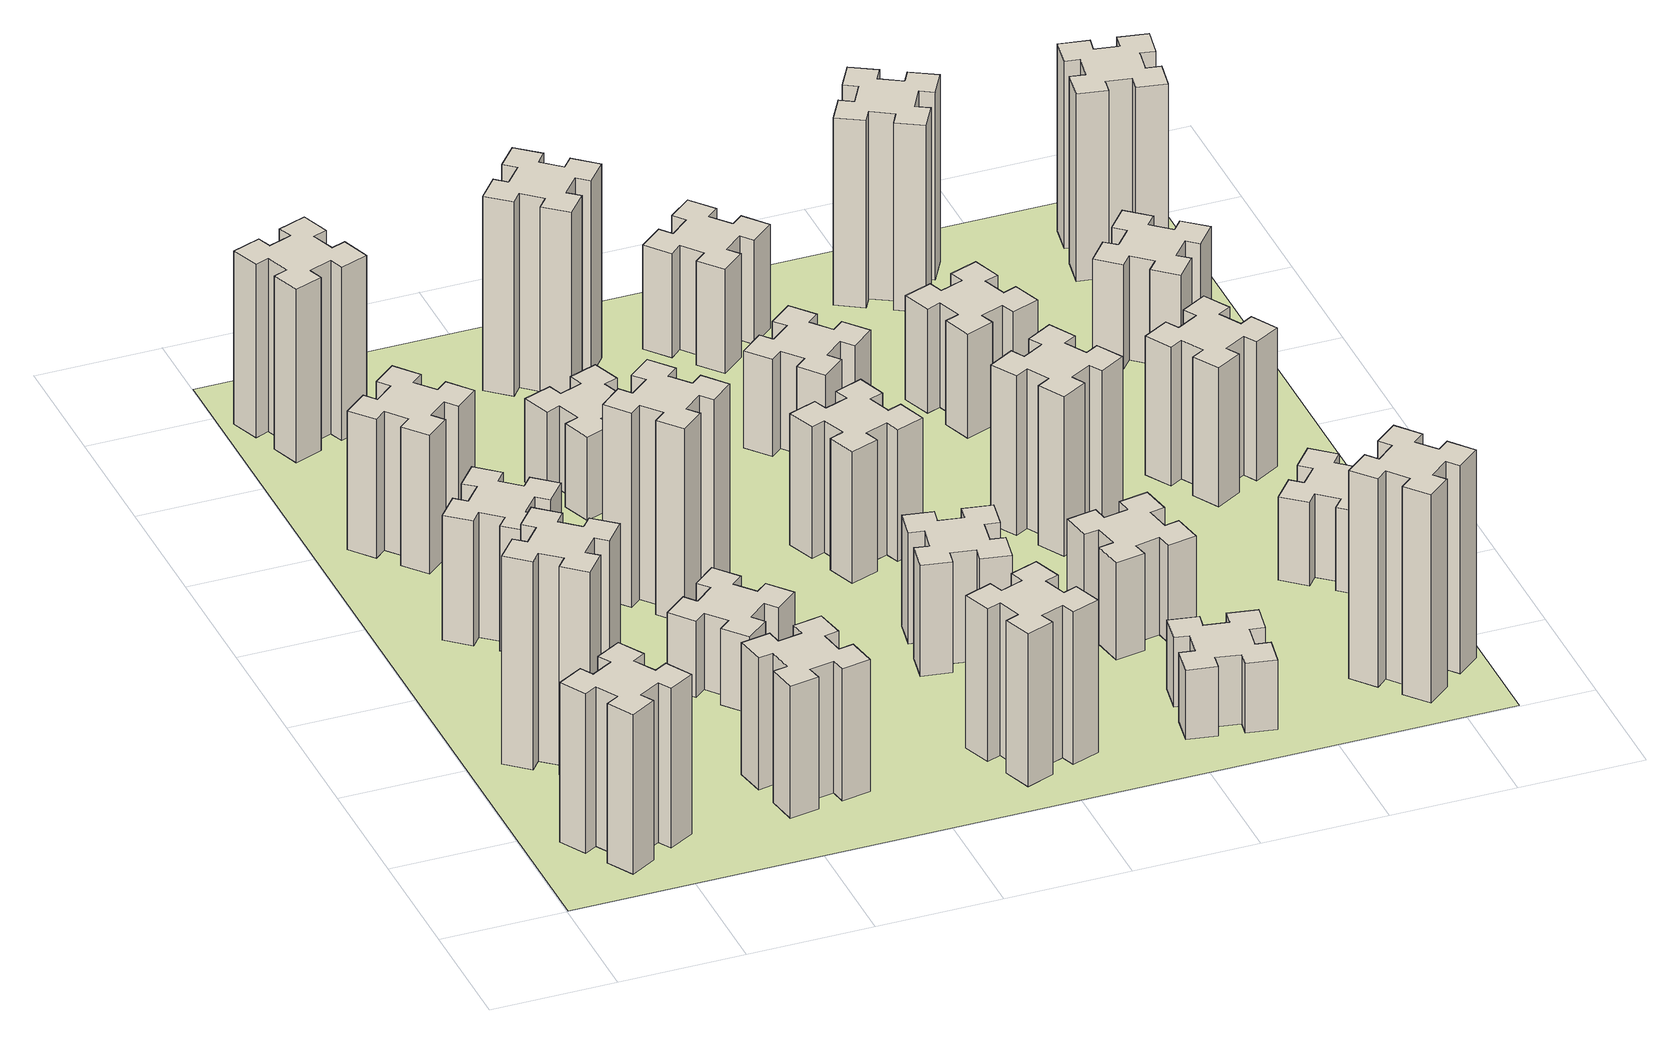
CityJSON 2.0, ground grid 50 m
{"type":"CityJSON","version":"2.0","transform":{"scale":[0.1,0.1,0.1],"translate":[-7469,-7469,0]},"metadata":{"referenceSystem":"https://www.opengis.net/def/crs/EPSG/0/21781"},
"CityObjects":{
"building1":{"type":"Building","attributes":{"class":"1000","function":"1000","usage":"1000","yearOfConstruction":2016,"roofType":"1000","measuredHeight":69,"storeysAboveGround":30,"storeysBelowGround":0},"geometry":[{"type":"Solid","lod":"1","boundaries":[[[[0,1,2,3,4,5,6,7,8,9,10,11,12,13,14,15,16,17,18,19]],[[17,16,20,21]],[[16,15,22,20]],[[15,14,23,22]],[[14,13,24,23]],[[13,12,25,24]],[[12,11,26,25]],[[11,10,27,26]],[[10,9,28,27]],[[9,8,29,28]],[[8,7,30,29]],[[7,6,31,30]],[[6,5,32,31]],[[5,4,33,32]],[[4,3,34,33]],[[3,2,35,34]],[[2,1,36,35]],[[1,0,37,36]],[[0,19,38,37]],[[19,18,39,38]],[[18,17,21,39]],[[24,25,26,27,28,29,30,31,32,33,34,35,36,37,38,39,21,20,22,23]]]]}]},
"building2":{"type":"Building","attributes":{"class":"1000","function":"1000","usage":"1000","yearOfConstruction":2016,"roofType":"1000","measuredHeight":90,"storeysAboveGround":30,"storeysBelowGround":0},"geometry":[{"type":"Solid","lod":"1","boundaries":[[[[40,41,42,43,44,45,46,47,48,49,50,51,52,53,54,55,56,57,58,59]],[[57,56,60,61]],[[56,55,62,60]],[[55,54,63,62]],[[54,53,64,63]],[[53,52,65,64]],[[52,51,66,65]],[[51,50,67,66]],[[50,49,68,67]],[[49,48,69,68]],[[48,47,70,69]],[[47,46,71,70]],[[46,45,72,71]],[[45,44,73,72]],[[44,43,74,73]],[[43,42,75,74]],[[42,41,76,75]],[[41,40,77,76]],[[40,59,78,77]],[[59,58,79,78]],[[58,57,61,79]],[[64,65,66,67,68,69,70,71,72,73,74,75,76,77,78,79,61,60,62,63]]]]}]},
"building3":{"type":"Building","attributes":{"class":"1000","function":"1000","usage":"1000","yearOfConstruction":2016,"roofType":"1000","measuredHeight":54,"storeysAboveGround":30,"storeysBelowGround":0},"geometry":[{"type":"Solid","lod":"1","boundaries":[[[[80,81,82,83,84,85,86,87,88,89,90,91,92,93,94,95,96,97,98,99]],[[97,96,100,101]],[[96,95,102,100]],[[95,94,103,102]],[[94,93,104,103]],[[93,92,105,104]],[[92,91,106,105]],[[91,90,107,106]],[[90,89,108,107]],[[89,88,109,108]],[[88,87,110,109]],[[87,86,111,110]],[[86,85,112,111]],[[85,84,113,112]],[[84,83,114,113]],[[83,82,115,114]],[[82,81,116,115]],[[81,80,117,116]],[[80,99,118,117]],[[99,98,119,118]],[[98,97,101,119]],[[104,105,106,107,108,109,110,111,112,113,114,115,116,117,118,119,101,100,102,103]]]]}]},
"building4":{"type":"Building","attributes":{"class":"1000","function":"1000","usage":"1000","yearOfConstruction":2016,"roofType":"1000","measuredHeight":60,"storeysAboveGround":30,"storeysBelowGround":0},"geometry":[{"type":"Solid","lod":"1","boundaries":[[[[120,121,122,123,124,125,126,127,128,129,130,131,132,133,134,135,136,137,138,139]],[[137,136,140,141]],[[136,135,142,140]],[[135,134,143,142]],[[134,133,144,143]],[[133,132,145,144]],[[132,131,146,145]],[[131,130,147,146]],[[130,129,148,147]],[[129,128,149,148]],[[128,127,150,149]],[[127,126,151,150]],[[126,125,152,151]],[[125,124,153,152]],[[124,123,154,153]],[[123,122,155,154]],[[122,121,156,155]],[[121,120,157,156]],[[120,139,158,157]],[[139,138,159,158]],[[138,137,141,159]],[[144,145,146,147,148,149,150,151,152,153,154,155,156,157,158,159,141,140,142,143]]]]}]},
"building5":{"type":"Building","attributes":{"class":"1000","function":"1000","usage":"1000","yearOfConstruction":2016,"roofType":"1000","measuredHeight":57,"storeysAboveGround":30,"storeysBelowGround":0},"geometry":[{"type":"Solid","lod":"1","boundaries":[[[[160,161,162,163,164,165,166,167,168,169,170,171,172,173,174,175,176,177,178,179]],[[177,176,180,181]],[[176,175,182,180]],[[175,174,183,182]],[[174,173,184,183]],[[173,172,185,184]],[[172,171,186,185]],[[171,170,187,186]],[[170,169,188,187]],[[169,168,189,188]],[[168,167,190,189]],[[167,166,191,190]],[[166,165,192,191]],[[165,164,193,192]],[[164,163,194,193]],[[163,162,195,194]],[[162,161,196,195]],[[161,160,197,196]],[[160,179,198,197]],[[179,178,199,198]],[[178,177,181,199]],[[184,185,186,187,188,189,190,191,192,193,194,195,196,197,198,199,181,180,182,183]]]]}]},
"building6":{"type":"Building","attributes":{"class":"1000","function":"1000","usage":"1000","yearOfConstruction":2016,"roofType":"1000","measuredHeight":75,"storeysAboveGround":30,"storeysBelowGround":0},"geometry":[{"type":"Solid","lod":"1","boundaries":[[[[200,201,202,203,204,205,206,207,208,209,210,211,212,213,214,215,216,217,218,219]],[[217,216,220,221]],[[216,215,222,220]],[[215,214,223,222]],[[214,213,224,223]],[[213,212,225,224]],[[212,211,226,225]],[[211,210,227,226]],[[210,209,228,227]],[[209,208,229,228]],[[208,207,230,229]],[[207,206,231,230]],[[206,205,232,231]],[[205,204,233,232]],[[204,203,234,233]],[[203,202,235,234]],[[202,201,236,235]],[[201,200,237,236]],[[200,219,238,237]],[[219,218,239,238]],[[218,217,221,239]],[[224,225,226,227,228,229,230,231,232,233,234,235,236,237,238,239,221,220,222,223]]]]}]},
"building7":{"type":"Building","attributes":{"class":"1000","function":"1000","usage":"1000","yearOfConstruction":2016,"roofType":"1000","measuredHeight":33,"storeysAboveGround":30,"storeysBelowGround":0},"geometry":[{"type":"Solid","lod":"1","boundaries":[[[[240,241,242,243,244,245,246,247,248,249,250,251,252,253,254,255,256,257,258,259]],[[257,256,260,261]],[[256,255,262,260]],[[255,254,263,262]],[[254,253,264,263]],[[253,252,265,264]],[[252,251,266,265]],[[251,250,267,266]],[[250,249,268,267]],[[249,248,269,268]],[[248,247,270,269]],[[247,246,271,270]],[[246,245,272,271]],[[245,244,273,272]],[[244,243,274,273]],[[243,242,275,274]],[[242,241,276,275]],[[241,240,277,276]],[[240,259,278,277]],[[259,258,279,278]],[[258,257,261,279]],[[264,265,266,267,268,269,270,271,272,273,274,275,276,277,278,279,261,260,262,263]]]]}]},
"building8":{"type":"Building","attributes":{"class":"1000","function":"1000","usage":"1000","yearOfConstruction":2016,"roofType":"1000","measuredHeight":84,"storeysAboveGround":30,"storeysBelowGround":0},"geometry":[{"type":"Solid","lod":"1","boundaries":[[[[280,281,282,283,284,285,286,287,288,289,290,291,292,293,294,295,296,297,298,299]],[[297,296,300,301]],[[296,295,302,300]],[[295,294,303,302]],[[294,293,304,303]],[[293,292,305,304]],[[292,291,306,305]],[[291,290,307,306]],[[290,289,308,307]],[[289,288,309,308]],[[288,287,310,309]],[[287,286,311,310]],[[286,285,312,311]],[[285,284,313,312]],[[284,283,314,313]],[[283,282,315,314]],[[282,281,316,315]],[[281,280,317,316]],[[280,299,318,317]],[[299,298,319,318]],[[298,297,301,319]],[[304,305,306,307,308,309,310,311,312,313,314,315,316,317,318,319,301,300,302,303]]]]}]},
"building9":{"type":"Building","attributes":{"class":"1000","function":"1000","usage":"1000","yearOfConstruction":2016,"roofType":"1000","measuredHeight":36,"storeysAboveGround":30,"storeysBelowGround":0},"geometry":[{"type":"Solid","lod":"1","boundaries":[[[[320,321,322,323,324,325,326,327,328,329,330,331,332,333,334,335,336,337,338,339]],[[337,336,340,341]],[[336,335,342,340]],[[335,334,343,342]],[[334,333,344,343]],[[333,332,345,344]],[[332,331,346,345]],[[331,330,347,346]],[[330,329,348,347]],[[329,328,349,348]],[[328,327,350,349]],[[327,326,351,350]],[[326,325,352,351]],[[325,324,353,352]],[[324,323,354,353]],[[323,322,355,354]],[[322,321,356,355]],[[321,320,357,356]],[[320,339,358,357]],[[339,338,359,358]],[[338,337,341,359]],[[344,345,346,347,348,349,350,351,352,353,354,355,356,357,358,359,341,340,342,343]]]]}]},
"building10":{"type":"Building","attributes":{"class":"1000","function":"1000","usage":"1000","yearOfConstruction":2016,"roofType":"1000","measuredHeight":66,"storeysAboveGround":30,"storeysBelowGround":0},"geometry":[{"type":"Solid","lod":"1","boundaries":[[[[360,361,362,363,364,365,366,367,368,369,370,371,372,373,374,375,376,377,378,379]],[[377,376,380,381]],[[376,375,382,380]],[[375,374,383,382]],[[374,373,384,383]],[[373,372,385,384]],[[372,371,386,385]],[[371,370,387,386]],[[370,369,388,387]],[[369,368,389,388]],[[368,367,390,389]],[[367,366,391,390]],[[366,365,392,391]],[[365,364,393,392]],[[364,363,394,393]],[[363,362,395,394]],[[362,361,396,395]],[[361,360,397,396]],[[360,379,398,397]],[[379,378,399,398]],[[378,377,381,399]],[[384,385,386,387,388,389,390,391,392,393,394,395,396,397,398,399,381,380,382,383]]]]}]},
"building11":{"type":"Building","attributes":{"class":"1000","function":"1000","usage":"1000","yearOfConstruction":2016,"roofType":"1000","measuredHeight":84,"storeysAboveGround":30,"storeysBelowGround":0},"geometry":[{"type":"Solid","lod":"1","boundaries":[[[[400,401,402,403,404,405,406,407,408,409,410,411,412,413,414,415,416,417,418,419]],[[417,416,420,421]],[[416,415,422,420]],[[415,414,423,422]],[[414,413,424,423]],[[413,412,425,424]],[[412,411,426,425]],[[411,410,427,426]],[[410,409,428,427]],[[409,408,429,428]],[[408,407,430,429]],[[407,406,431,430]],[[406,405,432,431]],[[405,404,433,432]],[[404,403,434,433]],[[403,402,435,434]],[[402,401,436,435]],[[401,400,437,436]],[[400,419,438,437]],[[419,418,439,438]],[[418,417,421,439]],[[424,425,426,427,428,429,430,431,432,433,434,435,436,437,438,439,421,420,422,423]]]]}]},
"building12":{"type":"Building","attributes":{"class":"1000","function":"1000","usage":"1000","yearOfConstruction":2016,"roofType":"1000","measuredHeight":48,"storeysAboveGround":30,"storeysBelowGround":0},"geometry":[{"type":"Solid","lod":"1","boundaries":[[[[440,441,442,443,444,445,446,447,448,449,450,451,452,453,454,455,456,457,458,459]],[[457,456,460,461]],[[456,455,462,460]],[[455,454,463,462]],[[454,453,464,463]],[[453,452,465,464]],[[452,451,466,465]],[[451,450,467,466]],[[450,449,468,467]],[[449,448,469,468]],[[448,447,470,469]],[[447,446,471,470]],[[446,445,472,471]],[[445,444,473,472]],[[444,443,474,473]],[[443,442,475,474]],[[442,441,476,475]],[[441,440,477,476]],[[440,459,478,477]],[[459,458,479,478]],[[458,457,461,479]],[[464,465,466,467,468,469,470,471,472,473,474,475,476,477,478,479,461,460,462,463]]]]}]},
"building13":{"type":"Building","attributes":{"class":"1000","function":"1000","usage":"1000","yearOfConstruction":2016,"roofType":"1000","measuredHeight":57,"storeysAboveGround":30,"storeysBelowGround":0},"geometry":[{"type":"Solid","lod":"1","boundaries":[[[[480,481,482,483,484,485,486,487,488,489,490,491,492,493,494,495,496,497,498,499]],[[497,496,500,501]],[[496,495,502,500]],[[495,494,503,502]],[[494,493,504,503]],[[493,492,505,504]],[[492,491,506,505]],[[491,490,507,506]],[[490,489,508,507]],[[489,488,509,508]],[[488,487,510,509]],[[487,486,511,510]],[[486,485,512,511]],[[485,484,513,512]],[[484,483,514,513]],[[483,482,515,514]],[[482,481,516,515]],[[481,480,517,516]],[[480,499,518,517]],[[499,498,519,518]],[[498,497,501,519]],[[504,505,506,507,508,509,510,511,512,513,514,515,516,517,518,519,501,500,502,503]]]]}]},
"building14":{"type":"Building","attributes":{"class":"1000","function":"1000","usage":"1000","yearOfConstruction":2016,"roofType":"1000","measuredHeight":42,"storeysAboveGround":30,"storeysBelowGround":0},"geometry":[{"type":"Solid","lod":"1","boundaries":[[[[520,521,522,523,524,525,526,527,528,529,530,531,532,533,534,535,536,537,538,539]],[[537,536,540,541]],[[536,535,542,540]],[[535,534,543,542]],[[534,533,544,543]],[[533,532,545,544]],[[532,531,546,545]],[[531,530,547,546]],[[530,529,548,547]],[[529,528,549,548]],[[528,527,550,549]],[[527,526,551,550]],[[526,525,552,551]],[[525,524,553,552]],[[524,523,554,553]],[[523,522,555,554]],[[522,521,556,555]],[[521,520,557,556]],[[520,539,558,557]],[[539,538,559,558]],[[538,537,541,559]],[[544,545,546,547,548,549,550,551,552,553,554,555,556,557,558,559,541,540,542,543]]]]}]},
"building15":{"type":"Building","attributes":{"class":"1000","function":"1000","usage":"1000","yearOfConstruction":2016,"roofType":"1000","measuredHeight":30,"storeysAboveGround":30,"storeysBelowGround":0},"geometry":[{"type":"Solid","lod":"1","boundaries":[[[[560,561,562,563,564,565,566,567,568,569,570,571,572,573,574,575,576,577,578,579]],[[577,576,580,581]],[[576,575,582,580]],[[575,574,583,582]],[[574,573,584,583]],[[573,572,585,584]],[[572,571,586,585]],[[571,570,587,586]],[[570,569,588,587]],[[569,568,589,588]],[[568,567,590,589]],[[567,566,591,590]],[[566,565,592,591]],[[565,564,593,592]],[[564,563,594,593]],[[563,562,595,594]],[[562,561,596,595]],[[561,560,597,596]],[[560,579,598,597]],[[579,578,599,598]],[[578,577,581,599]],[[584,585,586,587,588,589,590,591,592,593,594,595,596,597,598,599,581,580,582,583]]]]}]},
"building16":{"type":"Building","attributes":{"class":"1000","function":"1000","usage":"1000","yearOfConstruction":2016,"roofType":"1000","measuredHeight":45,"storeysAboveGround":30,"storeysBelowGround":0},"geometry":[{"type":"Solid","lod":"1","boundaries":[[[[600,601,602,603,604,605,606,607,608,609,610,611,612,613,614,615,616,617,618,619]],[[617,616,620,621]],[[616,615,622,620]],[[615,614,623,622]],[[614,613,624,623]],[[613,612,625,624]],[[612,611,626,625]],[[611,610,627,626]],[[610,609,628,627]],[[609,608,629,628]],[[608,607,630,629]],[[607,606,631,630]],[[606,605,632,631]],[[605,604,633,632]],[[604,603,634,633]],[[603,602,635,634]],[[602,601,636,635]],[[601,600,637,636]],[[600,619,638,637]],[[619,618,639,638]],[[618,617,621,639]],[[624,625,626,627,628,629,630,631,632,633,634,635,636,637,638,639,621,620,622,623]]]]}]},
"building17":{"type":"Building","attributes":{"class":"1000","function":"1000","usage":"1000","yearOfConstruction":2016,"roofType":"1000","measuredHeight":42,"storeysAboveGround":30,"storeysBelowGround":0},"geometry":[{"type":"Solid","lod":"1","boundaries":[[[[640,641,642,643,644,645,646,647,648,649,650,651,652,653,654,655,656,657,658,659]],[[657,656,660,661]],[[656,655,662,660]],[[655,654,663,662]],[[654,653,664,663]],[[653,652,665,664]],[[652,651,666,665]],[[651,650,667,666]],[[650,649,668,667]],[[649,648,669,668]],[[648,647,670,669]],[[647,646,671,670]],[[646,645,672,671]],[[645,644,673,672]],[[644,643,674,673]],[[643,642,675,674]],[[642,641,676,675]],[[641,640,677,676]],[[640,659,678,677]],[[659,658,679,678]],[[658,657,661,679]],[[664,665,666,667,668,669,670,671,672,673,674,675,676,677,678,679,661,660,662,663]]]]}]},
"building18":{"type":"Building","attributes":{"class":"1000","function":"1000","usage":"1000","yearOfConstruction":2016,"roofType":"1000","measuredHeight":69,"storeysAboveGround":30,"storeysBelowGround":0},"geometry":[{"type":"Solid","lod":"1","boundaries":[[[[680,681,682,683,684,685,686,687,688,689,690,691,692,693,694,695,696,697,698,699]],[[697,696,700,701]],[[696,695,702,700]],[[695,694,703,702]],[[694,693,704,703]],[[693,692,705,704]],[[692,691,706,705]],[[691,690,707,706]],[[690,689,708,707]],[[689,688,709,708]],[[688,687,710,709]],[[687,686,711,710]],[[686,685,712,711]],[[685,684,713,712]],[[684,683,714,713]],[[683,682,715,714]],[[682,681,716,715]],[[681,680,717,716]],[[680,699,718,717]],[[699,698,719,718]],[[698,697,701,719]],[[704,705,706,707,708,709,710,711,712,713,714,715,716,717,718,719,701,700,702,703]]]]}]},
"building19":{"type":"Building","attributes":{"class":"1000","function":"1000","usage":"1000","yearOfConstruction":2016,"roofType":"1000","measuredHeight":45,"storeysAboveGround":30,"storeysBelowGround":0},"geometry":[{"type":"Solid","lod":"1","boundaries":[[[[720,721,722,723,724,725,726,727,728,729,730,731,732,733,734,735,736,737,738,739]],[[737,736,740,741]],[[736,735,742,740]],[[735,734,743,742]],[[734,733,744,743]],[[733,732,745,744]],[[732,731,746,745]],[[731,730,747,746]],[[730,729,748,747]],[[729,728,749,748]],[[728,727,750,749]],[[727,726,751,750]],[[726,725,752,751]],[[725,724,753,752]],[[724,723,754,753]],[[723,722,755,754]],[[722,721,756,755]],[[721,720,757,756]],[[720,739,758,757]],[[739,738,759,758]],[[738,737,741,759]],[[744,745,746,747,748,749,750,751,752,753,754,755,756,757,758,759,741,740,742,743]]]]}]},
"building20":{"type":"Building","attributes":{"class":"1000","function":"1000","usage":"1000","yearOfConstruction":2016,"roofType":"1000","measuredHeight":90,"storeysAboveGround":30,"storeysBelowGround":0},"geometry":[{"type":"Solid","lod":"1","boundaries":[[[[760,761,762,763,764,765,766,767,768,769,770,771,772,773,774,775,776,777,778,779]],[[777,776,780,781]],[[776,775,782,780]],[[775,774,783,782]],[[774,773,784,783]],[[773,772,785,784]],[[772,771,786,785]],[[771,770,787,786]],[[770,769,788,787]],[[769,768,789,788]],[[768,767,790,789]],[[767,766,791,790]],[[766,765,792,791]],[[765,764,793,792]],[[764,763,794,793]],[[763,762,795,794]],[[762,761,796,795]],[[761,760,797,796]],[[760,779,798,797]],[[779,778,799,798]],[[778,777,781,799]],[[784,785,786,787,788,789,790,791,792,793,794,795,796,797,798,799,781,780,782,783]]]]}]},
"building21":{"type":"Building","attributes":{"class":"1000","function":"1000","usage":"1000","yearOfConstruction":2016,"roofType":"1000","measuredHeight":81,"storeysAboveGround":30,"storeysBelowGround":0},"geometry":[{"type":"Solid","lod":"1","boundaries":[[[[800,801,802,803,804,805,806,807,808,809,810,811,812,813,814,815,816,817,818,819]],[[817,816,820,821]],[[816,815,822,820]],[[815,814,823,822]],[[814,813,824,823]],[[813,812,825,824]],[[812,811,826,825]],[[811,810,827,826]],[[810,809,828,827]],[[809,808,829,828]],[[808,807,830,829]],[[807,806,831,830]],[[806,805,832,831]],[[805,804,833,832]],[[804,803,834,833]],[[803,802,835,834]],[[802,801,836,835]],[[801,800,837,836]],[[800,819,838,837]],[[819,818,839,838]],[[818,817,821,839]],[[824,825,826,827,828,829,830,831,832,833,834,835,836,837,838,839,821,820,822,823]]]]}]},
"building22":{"type":"Building","attributes":{"class":"1000","function":"1000","usage":"1000","yearOfConstruction":2016,"roofType":"1000","measuredHeight":36,"storeysAboveGround":30,"storeysBelowGround":0},"geometry":[{"type":"Solid","lod":"1","boundaries":[[[[840,841,842,843,844,845,846,847,848,849,850,851,852,853,854,855,856,857,858,859]],[[857,856,860,861]],[[856,855,862,860]],[[855,854,863,862]],[[854,853,864,863]],[[853,852,865,864]],[[852,851,866,865]],[[851,850,867,866]],[[850,849,868,867]],[[849,848,869,868]],[[848,847,870,869]],[[847,846,871,870]],[[846,845,872,871]],[[845,844,873,872]],[[844,843,874,873]],[[843,842,875,874]],[[842,841,876,875]],[[841,840,877,876]],[[840,859,878,877]],[[859,858,879,878]],[[858,857,861,879]],[[864,865,866,867,868,869,870,871,872,873,874,875,876,877,878,879,861,860,862,863]]]]}]},
"building23":{"type":"Building","attributes":{"class":"1000","function":"1000","usage":"1000","yearOfConstruction":2016,"roofType":"1000","measuredHeight":60,"storeysAboveGround":30,"storeysBelowGround":0},"geometry":[{"type":"Solid","lod":"1","boundaries":[[[[880,881,882,883,884,885,886,887,888,889,890,891,892,893,894,895,896,897,898,899]],[[897,896,900,901]],[[896,895,902,900]],[[895,894,903,902]],[[894,893,904,903]],[[893,892,905,904]],[[892,891,906,905]],[[891,890,907,906]],[[890,889,908,907]],[[889,888,909,908]],[[888,887,910,909]],[[887,886,911,910]],[[886,885,912,911]],[[885,884,913,912]],[[884,883,914,913]],[[883,882,915,914]],[[882,881,916,915]],[[881,880,917,916]],[[880,899,918,917]],[[899,898,919,918]],[[898,897,901,919]],[[904,905,906,907,908,909,910,911,912,913,914,915,916,917,918,919,901,900,902,903]]]]}]},
"building24":{"type":"Building","attributes":{"class":"1000","function":"1000","usage":"1000","yearOfConstruction":2016,"roofType":"1000","measuredHeight":45,"storeysAboveGround":30,"storeysBelowGround":0},"geometry":[{"type":"Solid","lod":"1","boundaries":[[[[920,921,922,923,924,925,926,927,928,929,930,931,932,933,934,935,936,937,938,939]],[[937,936,940,941]],[[936,935,942,940]],[[935,934,943,942]],[[934,933,944,943]],[[933,932,945,944]],[[932,931,946,945]],[[931,930,947,946]],[[930,929,948,947]],[[929,928,949,948]],[[928,927,950,949]],[[927,926,951,950]],[[926,925,952,951]],[[925,924,953,952]],[[924,923,954,953]],[[923,922,955,954]],[[922,921,956,955]],[[921,920,957,956]],[[920,939,958,957]],[[939,938,959,958]],[[938,937,941,959]],[[944,945,946,947,948,949,950,951,952,953,954,955,956,957,958,959,941,940,942,943]]]]}]},
"building25":{"type":"Building","attributes":{"class":"1000","function":"1000","usage":"1000","yearOfConstruction":2016,"roofType":"1000","measuredHeight":81,"storeysAboveGround":30,"storeysBelowGround":0},"geometry":[{"type":"Solid","lod":"1","boundaries":[[[[960,961,962,963,964,965,966,967,968,969,970,971,972,973,974,975,976,977,978,979]],[[977,976,980,981]],[[976,975,982,980]],[[975,974,983,982]],[[974,973,984,983]],[[973,972,985,984]],[[972,971,986,985]],[[971,970,987,986]],[[970,969,988,987]],[[969,968,989,988]],[[968,967,990,989]],[[967,966,991,990]],[[966,965,992,991]],[[965,964,993,992]],[[964,963,994,993]],[[963,962,995,994]],[[962,961,996,995]],[[961,960,997,996]],[[960,979,998,997]],[[979,978,999,998]],[[978,977,981,999]],[[984,985,986,987,988,989,990,991,992,993,994,995,996,997,998,999,981,980,982,983]]]]}]},
"landuse1":{"type":"LandUse","attributes":{"name":"plot1","function":"1010"},"geometry":[{"type":"MultiSurface","lod":"1","boundaries":[[[1000,1001,1002,1003]]]}]}
},
"vertices":[
[255,364,0],[305,277,0],[253,247,0],[313,143,0],[417,203,0],[387,255,0],[474,305,0],[504,253,0],[608,313,0],[548,417,0],[496,387,0],[446,474,0],[498,504,0],[438,608,0],[334,548,0],[364,496,0],[277,446,0],[247,498,0],[143,438,0],[203,334,0],[277,446,690],[247,498,690],[364,496,690],[334,548,690],[438,608,690],[498,504,690],[446,474,690],[496,387,690],[548,417,690],[608,313,690],[504,253,690],[474,305,690],[387,255,690],[417,203,690],[313,143,690],[253,247,690],[305,277,690],[255,364,690],[203,334,690],[143,438,690],
[484,1067,0],[408,1132,0],[446,1178,0],[354,1255,0],[277,1163,0],[323,1124,0],[259,1048,0],[213,1086,0],[136,994,0],[228,917,0],[266,963,0],[343,899,0],[304,853,0],[396,776,0],[473,868,0],[427,906,0],[492,983,0],[538,944,0],[615,1036,0],[523,1113,0],[492,983,900],[538,944,900],[427,906,900],[473,868,900],[396,776,900],[304,853,900],[343,899,900],[266,963,900],[228,917,900],[136,994,900],[213,1086,900],[259,1048,900],[323,1124,900],[277,1163,900],[354,1255,900],[446,1178,900],[408,1132,900],[484,1067,900],[523,1113,900],[615,1036,900],
[584,1907,0],[508,1972,0],[546,2018,0],[454,2095,0],[377,2003,0],[423,1964,0],[359,1888,0],[313,1926,0],[236,1834,0],[328,1757,0],[366,1803,0],[443,1739,0],[404,1693,0],[496,1616,0],[573,1708,0],[527,1746,0],[592,1823,0],[638,1784,0],[715,1876,0],[623,1953,0],[592,1823,540],[638,1784,540],[527,1746,540],[573,1708,540],[496,1616,540],[404,1693,540],[443,1739,540],[366,1803,540],[328,1757,540],[236,1834,540],[313,1926,540],[359,1888,540],[423,1964,540],[377,2003,540],[454,2095,540],[546,2018,540],[508,1972,540],[584,1907,540],[623,1953,540],[715,1876,540],
[492,2528,0],[427,2604,0],[473,2643,0],[396,2735,0],[304,2658,0],[343,2612,0],[266,2547,0],[228,2593,0],[136,2516,0],[213,2424,0],[259,2463,0],[323,2386,0],[277,2348,0],[354,2256,0],[446,2333,0],[408,2379,0],[484,2443,0],[523,2397,0],[615,2474,0],[538,2566,0],[484,2443,600],[523,2397,600],[408,2379,600],[446,2333,600],[354,2256,600],[277,2348,600],[323,2386,600],[259,2463,600],[213,2424,600],[136,2516,600],[228,2593,600],[266,2547,600],[343,2612,600],[304,2658,600],[396,2735,600],[473,2643,600],[427,2604,600],[492,2528,600],[538,2566,600],[615,2474,600],
[1085,358,0],[1184,376,0],[1194,317,0],[1312,337,0],[1291,456,0],[1232,445,0],[1215,544,0],[1274,554,0],[1253,672,0],[1135,651,0],[1145,592,0],[1047,575,0],[1037,634,0],[918,613,0],[939,495,0],[998,505,0],[1016,407,0],[957,397,0],[977,278,0],[1096,299,0],[1016,407,570],[957,397,570],[998,505,570],[939,495,570],[918,613,570],[1037,634,570],[1047,575,570],[1145,592,570],[1135,651,570],[1253,672,570],[1274,554,570],[1215,544,570],[1232,445,570],[1291,456,570],[1312,337,570],[1194,317,570],[1184,376,570],[1085,358,570],[1096,299,570],[977,278,570],
[155,3345,0],[189,3251,0],[133,3230,0],[174,3117,0],[287,3159,0],[266,3215,0],[360,3249,0],[380,3193,0],[493,3234,0],[452,3347,0],[396,3326,0],[362,3420,0],[418,3440,0],[377,3553,0],[264,3512,0],[285,3456,0],[191,3422,0],[170,3478,0],[57,3437,0],[99,3324,0],[191,3422,750],[170,3478,750],[285,3456,750],[264,3512,750],[377,3553,750],[418,3440,750],[362,3420,750],[396,3326,750],[452,3347,750],[493,3234,750],[380,3193,750],[360,3249,750],[266,3215,750],[287,3159,750],[174,3117,750],[133,3230,750],[189,3251,750],[155,3345,750],[99,3324,750],[57,3437,750],
[1083,1332,0],[1006,1267,0],[968,1313,0],[876,1236,0],[953,1144,0],[999,1183,0],[1063,1106,0],[1017,1068,0],[1094,976,0],[1186,1053,0],[1148,1099,0],[1224,1163,0],[1263,1117,0],[1355,1194,0],[1278,1286,0],[1232,1248,0],[1167,1324,0],[1213,1363,0],[1136,1455,0],[1044,1378,0],[1167,1324,330],[1213,1363,330],[1232,1248,330],[1278,1286,330],[1355,1194,330],[1263,1117,330],[1224,1163,330],[1148,1099,330],[1186,1053,330],[1094,976,330],[1017,1068,330],[1063,1106,330],[999,1183,330],[953,1144,330],[876,1236,330],[968,1313,330],[1006,1267,330],[1083,1332,330],[1044,1378,330],[1136,1455,330],
[1083,1972,0],[1006,1907,0],[968,1953,0],[876,1876,0],[953,1784,0],[999,1823,0],[1063,1746,0],[1017,1708,0],[1094,1616,0],[1186,1693,0],[1148,1739,0],[1224,1803,0],[1263,1757,0],[1355,1834,0],[1278,1926,0],[1232,1888,0],[1167,1964,0],[1213,2003,0],[1136,2095,0],[1044,2018,0],[1167,1964,840],[1213,2003,840],[1232,1888,840],[1278,1926,840],[1355,1834,840],[1263,1757,840],[1224,1803,840],[1148,1739,840],[1186,1693,840],[1094,1616,840],[1017,1708,840],[1063,1746,840],[999,1823,840],[953,1784,840],[876,1876,840],[968,1953,840],[1006,1907,840],[1083,1972,840],[1044,2018,840],[1136,2095,840],
[1125,2716,0],[1031,2682,0],[1010,2738,0],[897,2697,0],[939,2584,0],[995,2605,0],[1029,2511,0],[973,2490,0],[1014,2377,0],[1127,2419,0],[1106,2475,0],[1200,2509,0],[1220,2453,0],[1333,2494,0],[1292,2607,0],[1236,2586,0],[1202,2680,0],[1258,2700,0],[1217,2813,0],[1104,2772,0],[1202,2680,360],[1258,2700,360],[1236,2586,360],[1292,2607,360],[1333,2494,360],[1220,2453,360],[1200,2509,360],[1106,2475,360],[1127,2419,360],[1014,2377,360],[973,2490,360],[1029,2511,360],[995,2605,360],[939,2584,360],[897,2697,360],[1010,2738,360],[1031,2682,360],[1125,2716,360],[1104,2772,360],[1217,2813,360],
[1965,496,0],[1871,462,0],[1850,518,0],[1737,477,0],[1779,364,0],[1835,385,0],[1869,291,0],[1813,270,0],[1854,157,0],[1967,199,0],[1946,255,0],[2040,289,0],[2060,233,0],[2173,274,0],[2132,387,0],[2076,366,0],[2042,460,0],[2098,480,0],[2057,593,0],[1944,552,0],[2042,460,660],[2098,480,660],[2076,366,660],[2132,387,660],[2173,274,660],[2060,233,660],[2040,289,660],[1946,255,660],[1967,199,660],[1854,157,660],[1813,270,660],[1869,291,660],[1835,385,660],[1779,364,660],[1737,477,660],[1850,518,660],[1871,462,660],[1965,496,660],[1944,552,660],[2057,593,660],
[1106,3283,0],[1183,3219,0],[1144,3173,0],[1236,3096,0],[1313,3188,0],[1267,3226,0],[1332,3303,0],[1378,3264,0],[1455,3356,0],[1363,3433,0],[1324,3387,0],[1248,3452,0],[1286,3498,0],[1194,3575,0],[1117,3483,0],[1163,3444,0],[1099,3368,0],[1053,3406,0],[976,3314,0],[1068,3237,0],[1099,3368,840],[1053,3406,840],[1163,3444,840],[1117,3483,840],[1194,3575,840],[1286,3498,840],[1248,3452,840],[1324,3387,840],[1363,3433,840],[1455,3356,840],[1378,3264,840],[1332,3303,840],[1267,3226,840],[1313,3188,840],[1236,3096,840],[1144,3173,840],[1183,3219,840],[1106,3283,840],[1068,3237,840],[976,3314,840],
[2055,1047,0],[2072,1145,0],[2131,1135,0],[2152,1253,0],[2034,1274,0],[2024,1215,0],[1925,1232,0],[1936,1291,0],[1817,1312,0],[1797,1194,0],[1856,1184,0],[1838,1085,0],[1779,1096,0],[1758,977,0],[1877,957,0],[1887,1016,0],[1985,998,0],[1975,939,0],[2093,918,0],[2114,1037,0],[1985,998,480],[1975,939,480],[1887,1016,480],[1877,957,480],[1758,977,480],[1779,1096,480],[1838,1085,480],[1856,1184,480],[1797,1194,480],[1817,1312,480],[1936,1291,480],[1925,1232,480],[2024,1215,480],[2034,1274,480],[2152,1253,480],[2131,1135,480],[2072,1145,480],[2055,1047,480],[2114,1037,480],[2093,918,480],
[1846,1735,0],[1940,1769,0],[1960,1713,0],[2073,1754,0],[2032,1867,0],[1976,1846,0],[1942,1940,0],[1998,1960,0],[1957,2073,0],[1844,2032,0],[1865,1976,0],[1771,1942,0],[1750,1998,0],[1637,1957,0],[1679,1844,0],[1735,1865,0],[1769,1771,0],[1713,1750,0],[1754,1637,0],[1867,1679,0],[1769,1771,570],[1713,1750,570],[1735,1865,570],[1679,1844,570],[1637,1957,570],[1750,1998,570],[1771,1942,570],[1865,1976,570],[1844,2032,570],[1957,2073,570],[1998,1960,570],[1942,1940,570],[1976,1846,570],[2032,1867,570],[2073,1754,570],[1960,1713,570],[1940,1769,570],[1846,1735,570],[1867,1679,570],[1754,1637,570],
[1988,2479,0],[2064,2543,0],[2103,2497,0],[2195,2574,0],[2118,2666,0],[2072,2628,0],[2007,2704,0],[2053,2743,0],[1976,2835,0],[1884,2758,0],[1923,2712,0],[1846,2647,0],[1808,2693,0],[1716,2616,0],[1793,2524,0],[1839,2563,0],[1903,2486,0],[1857,2448,0],[1934,2356,0],[2026,2433,0],[1903,2486,420],[1857,2448,420],[1839,2563,420],[1793,2524,420],[1716,2616,420],[1808,2693,420],[1846,2647,420],[1923,2712,420],[1884,2758,420],[1976,2835,420],[2053,2743,420],[2007,2704,420],[2072,2628,420],[2118,2666,420],[2195,2574,420],[2103,2497,420],[2064,2543,420],[1988,2479,420],[2026,2433,420],[1934,2356,420],
[2596,444,0],[2578,345,0],[2519,356,0],[2498,237,0],[2617,217,0],[2627,276,0],[2725,258,0],[2715,199,0],[2833,178,0],[2854,297,0],[2795,307,0],[2812,405,0],[2871,395,0],[2892,513,0],[2774,534,0],[2764,475,0],[2665,492,0],[2676,551,0],[2557,572,0],[2537,454,0],[2665,492,300],[2676,551,300],[2764,475,300],[2774,534,300],[2892,513,300],[2871,395,300],[2812,405,300],[2795,307,300],[2854,297,300],[2833,178,300],[2715,199,300],[2725,258,300],[2627,276,300],[2617,217,300],[2498,237,300],[2519,356,300],[2578,345,300],[2596,444,300],[2537,454,300],[2557,572,300],
[1972,3368,0],[1907,3444,0],[1953,3483,0],[1876,3575,0],[1784,3498,0],[1823,3452,0],[1746,3387,0],[1708,3433,0],[1616,3356,0],[1693,3264,0],[1739,3303,0],[1803,3226,0],[1757,3188,0],[1834,3096,0],[1926,3173,0],[1888,3219,0],[1964,3283,0],[2003,3237,0],[2095,3314,0],[2018,3406,0],[1964,3283,450],[2003,3237,450],[1888,3219,450],[1926,3173,450],[1834,3096,450],[1757,3188,450],[1803,3226,450],[1739,3303,450],[1693,3264,450],[1616,3356,450],[1708,3433,450],[1746,3387,450],[1823,3452,450],[1784,3498,450],[1876,3575,450],[1953,3483,450],[1907,3444,450],[1972,3368,450],[2018,3406,450],[2095,3314,450],
[2625,1132,0],[2527,1115,0],[2517,1174,0],[2398,1153,0],[2419,1035,0],[2478,1045,0],[2496,947,0],[2437,937,0],[2457,818,0],[2576,839,0],[2565,898,0],[2664,916,0],[2674,857,0],[2792,877,0],[2771,996,0],[2712,985,0],[2695,1084,0],[2754,1094,0],[2733,1212,0],[2615,1191,0],[2695,1084,420],[2754,1094,420],[2712,985,420],[2771,996,420],[2792,877,420],[2674,857,420],[2664,916,420],[2565,898,420],[2576,839,420],[2457,818,420],[2437,937,420],[2496,947,420],[2478,1045,420],[2419,1035,420],[2398,1153,420],[2517,1174,420],[2527,1115,420],[2625,1132,420],[2615,1191,420],[2733,1212,420],
[2475,1744,0],[2525,1657,0],[2473,1627,0],[2533,1523,0],[2637,1583,0],[2607,1635,0],[2694,1685,0],[2724,1633,0],[2828,1693,0],[2768,1797,0],[2716,1767,0],[2666,1854,0],[2718,1884,0],[2658,1988,0],[2554,1928,0],[2584,1876,0],[2497,1826,0],[2467,1878,0],[2363,1818,0],[2423,1714,0],[2497,1826,690],[2467,1878,690],[2584,1876,690],[2554,1928,690],[2658,1988,690],[2718,1884,690],[2666,1854,690],[2716,1767,690],[2768,1797,690],[2828,1693,690],[2724,1633,690],[2694,1685,690],[2607,1635,690],[2637,1583,690],[2533,1523,690],[2473,1627,690],[2525,1657,690],[2475,1744,690],[2423,1714,690],[2363,1818,690],
[2586,2475,0],[2680,2509,0],[2700,2453,0],[2813,2494,0],[2772,2607,0],[2716,2586,0],[2682,2680,0],[2738,2700,0],[2697,2813,0],[2584,2772,0],[2605,2716,0],[2511,2682,0],[2490,2738,0],[2377,2697,0],[2419,2584,0],[2475,2605,0],[2509,2511,0],[2453,2490,0],[2494,2377,0],[2607,2419,0],[2509,2511,450],[2453,2490,450],[2475,2605,450],[2419,2584,450],[2377,2697,450],[2490,2738,450],[2511,2682,450],[2605,2716,450],[2584,2772,450],[2697,2813,450],[2738,2700,450],[2682,2680,450],[2716,2586,450],[2772,2607,450],[2813,2494,450],[2700,2453,450],[2680,2509,450],[2586,2475,450],[2607,2419,450],[2494,2377,450],
[3468,259,0],[3544,323,0],[3583,277,0],[3675,354,0],[3598,446,0],[3552,408,0],[3487,484,0],[3533,523,0],[3456,615,0],[3364,538,0],[3403,492,0],[3326,427,0],[3288,473,0],[3196,396,0],[3273,304,0],[3319,343,0],[3383,266,0],[3337,228,0],[3414,136,0],[3506,213,0],[3383,266,900],[3337,228,900],[3319,343,900],[3273,304,900],[3196,396,900],[3288,473,900],[3326,427,900],[3403,492,900],[3364,538,900],[3456,615,900],[3533,523,900],[3487,484,900],[3552,408,900],[3598,446,900],[3675,354,900],[3583,277,900],[3544,323,900],[3468,259,900],[3506,213,900],[3414,136,900],
[2694,3506,0],[2607,3556,0],[2637,3608,0],[2533,3668,0],[2473,3564,0],[2525,3534,0],[2475,3447,0],[2423,3477,0],[2363,3373,0],[2467,3313,0],[2497,3365,0],[2584,3315,0],[2554,3263,0],[2658,3203,0],[2718,3307,0],[2666,3337,0],[2716,3424,0],[2768,3394,0],[2828,3498,0],[2724,3558,0],[2716,3424,810],[2768,3394,810],[2666,3337,810],[2718,3307,810],[2658,3203,810],[2554,3263,810],[2584,3315,810],[2497,3365,810],[2467,3313,810],[2363,3373,810],[2423,3477,810],[2475,3447,810],[2525,3534,810],[2473,3564,810],[2533,3668,810],[2637,3608,810],[2607,3556,810],[2694,3506,810],[2724,3558,810],[2828,3498,810],
[3487,1006,0],[3552,1083,0],[3598,1044,0],[3675,1136,0],[3583,1213,0],[3544,1167,0],[3468,1232,0],[3506,1278,0],[3414,1355,0],[3337,1263,0],[3383,1224,0],[3319,1148,0],[3273,1186,0],[3196,1094,0],[3288,1017,0],[3326,1063,0],[3403,999,0],[3364,953,0],[3456,876,0],[3533,968,0],[3403,999,360],[3364,953,360],[3326,1063,360],[3288,1017,360],[3196,1094,360],[3273,1186,360],[3319,1148,360],[3383,1224,360],[3337,1263,360],[3414,1355,360],[3506,1278,360],[3468,1232,360],[3544,1167,360],[3583,1213,360],[3675,1136,360],[3598,1044,360],[3552,1083,360],[3487,1006,360],[3533,968,360],[3456,876,360],
[3224,1976,0],[3137,1926,0],[3107,1978,0],[3003,1918,0],[3063,1814,0],[3115,1844,0],[3165,1757,0],[3113,1727,0],[3173,1623,0],[3277,1683,0],[3247,1735,0],[3334,1785,0],[3364,1733,0],[3468,1793,0],[3408,1897,0],[3356,1867,0],[3306,1954,0],[3358,1984,0],[3298,2088,0],[3194,2028,0],[3306,1954,600],[3358,1984,600],[3356,1867,600],[3408,1897,600],[3468,1793,600],[3364,1733,600],[3334,1785,600],[3247,1735,600],[3277,1683,600],[3173,1623,600],[3113,1727,600],[3165,1757,600],[3115,1844,600],[3063,1814,600],[3003,1918,600],[3107,1978,600],[3137,1926,600],[3224,1976,600],[3194,2028,600],[3298,2088,600],
[3444,2747,0],[3368,2812,0],[3406,2858,0],[3314,2935,0],[3237,2843,0],[3283,2804,0],[3219,2728,0],[3173,2766,0],[3096,2674,0],[3188,2597,0],[3226,2643,0],[3303,2579,0],[3264,2533,0],[3356,2456,0],[3433,2548,0],[3387,2586,0],[3452,2663,0],[3498,2624,0],[3575,2716,0],[3483,2793,0],[3452,2663,450],[3498,2624,450],[3387,2586,450],[3433,2548,450],[3356,2456,450],[3264,2533,450],[3303,2579,450],[3226,2643,450],[3188,2597,450],[3096,2674,450],[3173,2766,450],[3219,2728,450],[3283,2804,450],[3237,2843,450],[3314,2935,450],[3406,2858,450],[3368,2812,450],[3444,2747,450],[3483,2793,450],[3575,2716,450],
[3535,3267,0],[3552,3365,0],[3611,3355,0],[3632,3473,0],[3514,3494,0],[3504,3435,0],[3405,3452,0],[3416,3511,0],[3297,3532,0],[3277,3414,0],[3336,3404,0],[3318,3305,0],[3259,3316,0],[3238,3197,0],[3357,3177,0],[3367,3236,0],[3465,3218,0],[3455,3159,0],[3573,3138,0],[3594,3257,0],[3465,3218,810],[3455,3159,810],[3367,3236,810],[3357,3177,810],[3238,3197,810],[3259,3316,810],[3318,3305,810],[3336,3404,810],[3277,3414,810],[3297,3532,810],[3416,3511,810],[3405,3452,810],[3504,3435,810],[3514,3494,810],[3632,3473,810],[3611,3355,810],[3552,3365,810],[3535,3267,810],[3594,3257,810],[3573,3138,810],
[5,3705,0],[3705,3705,0],[3705,5,0],[5,5,0]
]}
